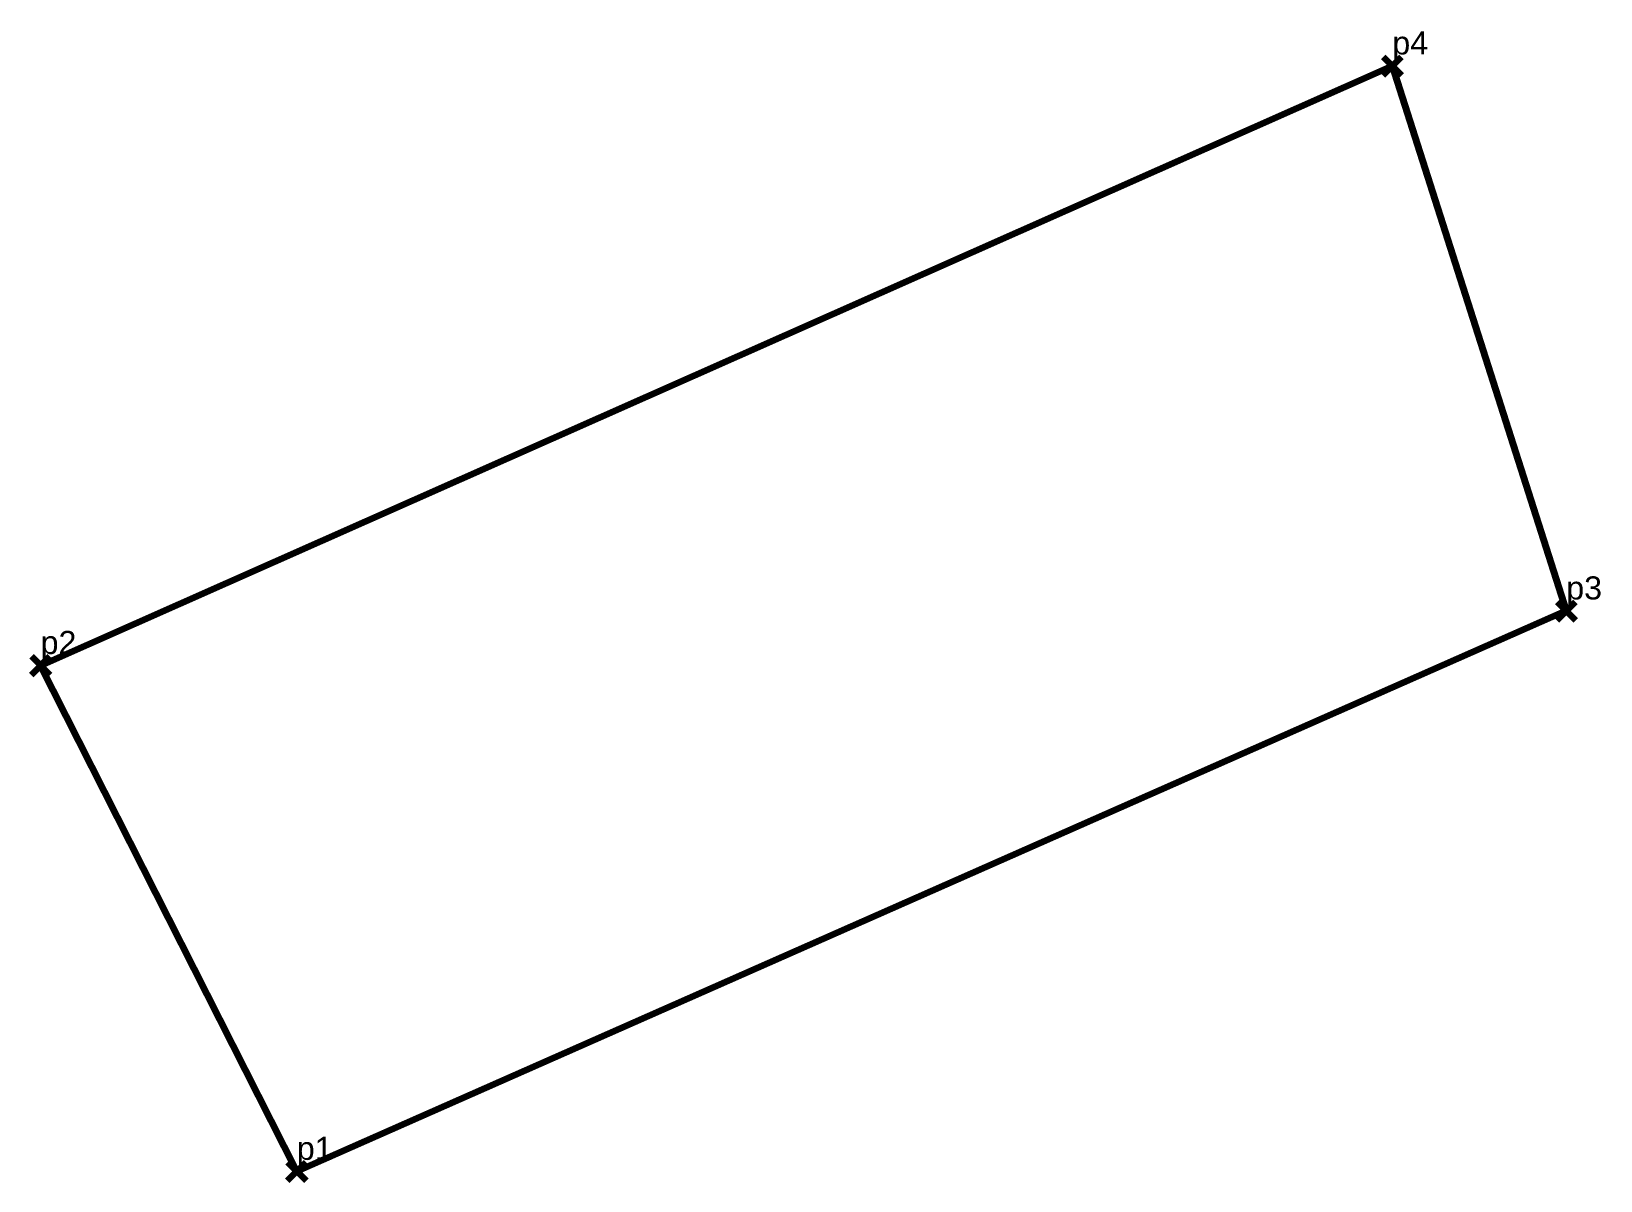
# Model space of a CAD drawing. Header units: millimetres. Extents: x 602805.5 to 602839.6, y 1314248.3 to 1314273.3.
import ezdxf

# ---------------------------------------------------------------- set-up
doc = ezdxf.new("R2010")
doc.units = ezdxf.units.MM
doc.header["$PDMODE"] = 3
doc.header["$PDSIZE"] = 0.2
doc.layers.get('0').update_dxf_attribs({"color": 1, "linetype": 'CONTINUOUS', "lineweight": 100})
doc.layers.add('Point', color=5, linetype='CONTINUOUS', lineweight=100)
doc.layers.add('Point_Name', color=1, linetype='CONTINUOUS', lineweight=100)
doc.styles.get("Standard").update_dxf_attribs({"font": 'arial.ttf', "width": 0.65})

msp = doc.modelspace()

# ---------------------------------------------------------------- linework, layer by layer
at = {"elevation": 379.69}
msp.add_lwpolyline([(602811.257, 1314248.537), (602805.697, 1314259.509), (602835.03, 1314272.513), (602838.804, 1314260.692), (602811.257, 1314248.537)], dxfattribs=at)
at = {"layer": 'Point'}
for p in [(602835.03, 1314272.513, 383.368), (602838.804, 1314260.692, 381.807), (602805.697, 1314259.509, 380.075), (602811.257, 1314248.537, 379.69)]:
    msp.add_point(p, dxfattribs=at)

# ---------------------------------------------------------------- texts
at = {"layer": 'Point_Name'}
for s, p in [('p4', (602835.03, 1314272.763)), ('p3', (602838.804, 1314260.942)), ('p2', (602805.697, 1314259.759)), ('p1', (602811.257, 1314248.787))]:
    msp.add_text(s, height=0.5, dxfattribs=at).set_placement(p)

doc.saveas('drawing.dxf')
